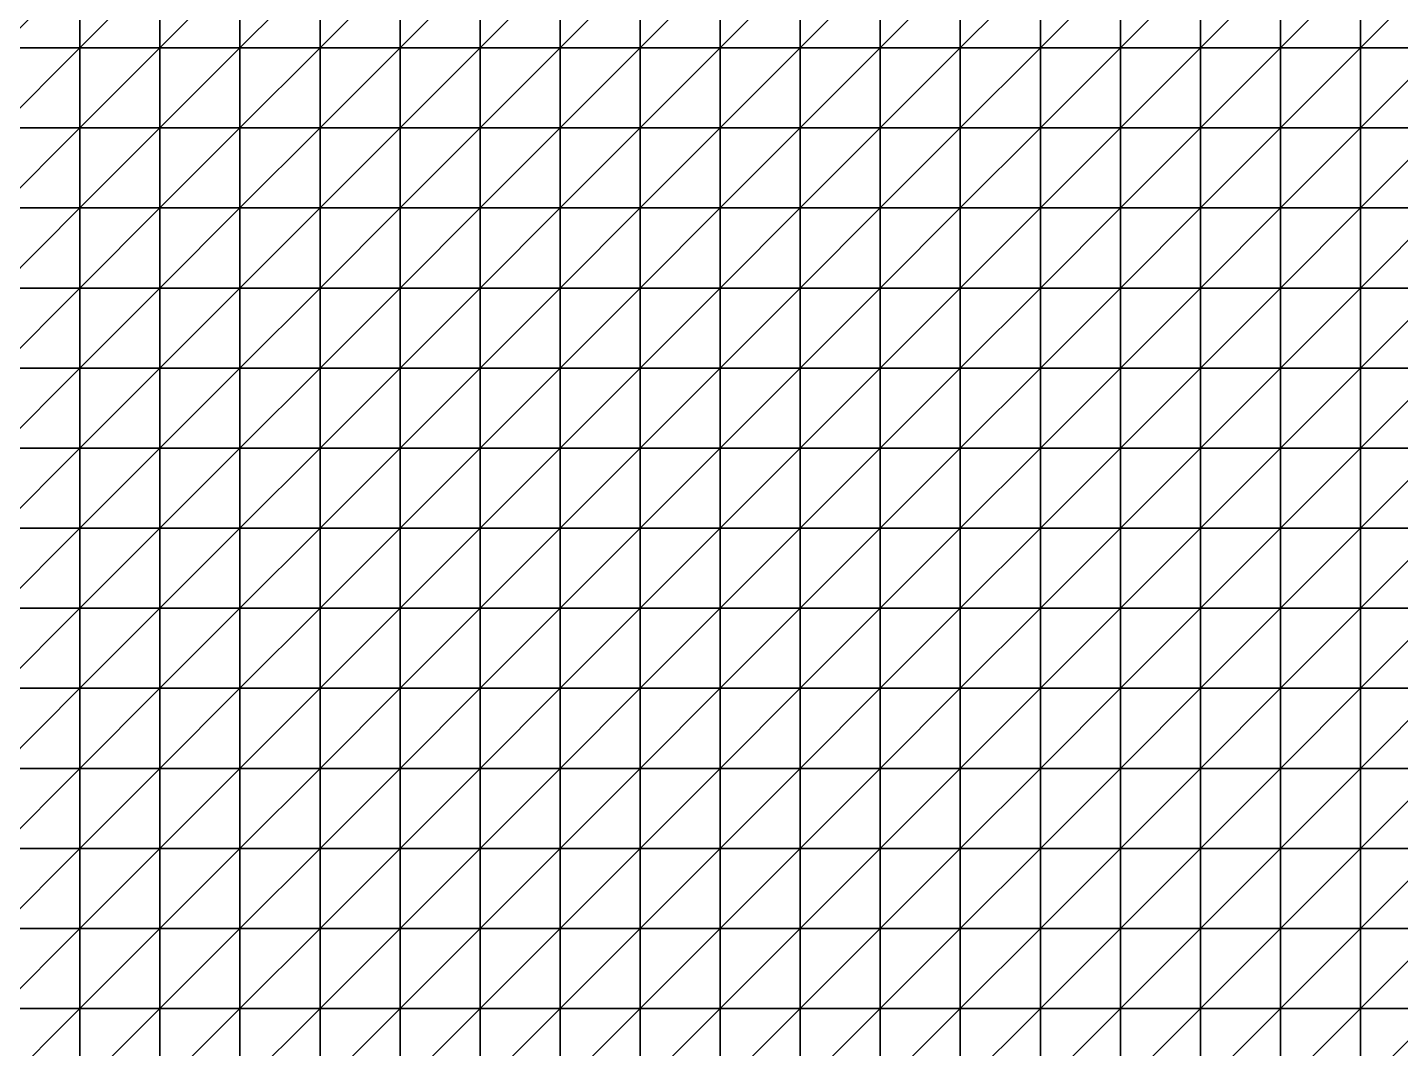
# Model space of a CAD drawing. Extents: x 504700 to 505400, y 9011750 to 9012250.
# Drawn here: x 504873.5 to 505045, y 9011995 to 9012122.6 of the extents above; entities that cross this region are included whole.
import ezdxf

# ---------------------------------------------------------------- set-up
doc = ezdxf.new("R2010")
doc.units = 0

msp = doc.modelspace()

# ---------------------------------------------------------------- linework, layer by layer
at = {"layer": 'PIT_FASE2'}
for points in [[(504870, 9012120, 306.33), (504880, 9012120, 298.09), (504880, 9012130, 304.01)], [(504870, 9012120, 306.33), (504880, 9012130, 304.01), (504870, 9012130, 312.04)], [(504880, 9012120, 298.09), (504890, 9012120, 290), (504890, 9012130, 296.15)], [(504880, 9012120, 298.09), (504890, 9012130, 296.15), (504880, 9012130, 304.01)], [(504890, 9012120, 290), (504900, 9012120, 282.09), (504900, 9012130, 288.49)], [(504890, 9012120, 290), (504900, 9012130, 288.49), (504890, 9012130, 296.15)], [(504900, 9012120, 282.09), (504910, 9012120, 274.39), (504910, 9012130, 281.05)], [(504900, 9012120, 282.09), (504910, 9012130, 281.05), (504900, 9012130, 288.49)], [(504910, 9012120, 274.39), (504920, 9012120, 266.92), (504920, 9012130, 273.85)], [(504910, 9012120, 274.39), (504920, 9012130, 273.85), (504910, 9012130, 281.05)], [(504920, 9012120, 266.92), (504930, 9012120, 259.71), (504930, 9012130, 266.92)], [(504920, 9012120, 266.92), (504930, 9012130, 266.92), (504920, 9012130, 273.85)], [(504930, 9012120, 259.71), (504940, 9012120, 252.79), (504940, 9012130, 260.29)], [(504930, 9012120, 259.71), (504940, 9012130, 260.29), (504930, 9012130, 266.92)], [(504940, 9012120, 252.79), (504950, 9012120, 246.21), (504950, 9012130, 254.01)], [(504940, 9012120, 252.79), (504950, 9012130, 254.01), (504940, 9012130, 260.29)], [(504950, 9012120, 246.21), (504960, 9012120, 240), (504960, 9012130, 248.11)], [(504950, 9012120, 246.21), (504960, 9012130, 248.11), (504950, 9012130, 254.01)], [(504960, 9012120, 240), (504970, 9012120, 234.22), (504970, 9012130, 242.64)], [(504960, 9012120, 240), (504970, 9012130, 242.64), (504960, 9012130, 248.11)], [(504970, 9012120, 234.22), (504980, 9012120, 228.92), (504980, 9012130, 237.65)], [(504970, 9012120, 234.22), (504980, 9012130, 237.65), (504970, 9012130, 242.64)], [(504980, 9012120, 228.92), (504990, 9012120, 224.16), (504990, 9012130, 233.18)], [(504980, 9012120, 228.92), (504990, 9012130, 233.18), (504980, 9012130, 237.65)], [(504990, 9012120, 224.16), (505000, 9012120, 220), (505000, 9012130, 229.28)], [(504990, 9012120, 224.16), (505000, 9012130, 229.28), (504990, 9012130, 233.18)], [(505000, 9012120, 220), (505010, 9012120, 216.49), (505010, 9012130, 226.01)], [(505000, 9012120, 220), (505010, 9012130, 226.01), (505000, 9012130, 229.28)], [(505010, 9012120, 216.49), (505020, 9012120, 213.69), (505020, 9012130, 223.42)], [(505010, 9012120, 216.49), (505020, 9012130, 223.42), (505010, 9012130, 226.01)], [(505020, 9012120, 213.69), (505030, 9012120, 211.66), (505030, 9012130, 221.53)], [(505020, 9012120, 213.69), (505030, 9012130, 221.53), (505020, 9012130, 223.42)], [(505030, 9012120, 211.66), (505040, 9012120, 210.42), (505040, 9012130, 220.38)], [(505030, 9012120, 211.66), (505040, 9012130, 220.38), (505030, 9012130, 221.53)], [(505040, 9012120, 210.42), (505050, 9012120, 210), (505050, 9012130, 220)], [(505040, 9012120, 210.42), (505050, 9012130, 220), (505040, 9012130, 220.38)], [(504870, 9012110, 300.95), (504880, 9012110, 292.49), (504880, 9012120, 298.09)], [(504870, 9012110, 300.95), (504880, 9012120, 298.09), (504870, 9012120, 306.33)], [(504880, 9012110, 292.49), (504890, 9012110, 284.17), (504890, 9012120, 290)], [(504880, 9012110, 292.49), (504890, 9012120, 290), (504880, 9012120, 298.09)], [(504890, 9012110, 284.17), (504900, 9012110, 276.01), (504900, 9012120, 282.09)], [(504890, 9012110, 284.17), (504900, 9012120, 282.09), (504890, 9012120, 290)], [(504900, 9012110, 276.01), (504910, 9012110, 268.05), (504910, 9012120, 274.39)], [(504900, 9012110, 276.01), (504910, 9012120, 274.39), (504900, 9012120, 282.09)], [(504910, 9012110, 268.05), (504920, 9012110, 260.29), (504920, 9012120, 266.92)], [(504910, 9012110, 268.05), (504920, 9012120, 266.92), (504910, 9012120, 274.39)], [(504920, 9012110, 260.29), (504930, 9012110, 252.79), (504930, 9012120, 259.71)], [(504920, 9012110, 260.29), (504930, 9012120, 259.71), (504920, 9012120, 266.92)], [(504930, 9012110, 252.79), (504940, 9012110, 245.56), (504940, 9012120, 252.79)], [(504930, 9012110, 252.79), (504940, 9012120, 252.79), (504930, 9012120, 259.71)], [(504940, 9012110, 245.56), (504950, 9012110, 238.66), (504950, 9012120, 246.21)], [(504940, 9012110, 245.56), (504950, 9012120, 246.21), (504940, 9012120, 252.79)], [(504950, 9012110, 238.66), (504960, 9012110, 232.13), (504960, 9012120, 240)], [(504950, 9012110, 238.66), (504960, 9012120, 240), (504950, 9012120, 246.21)], [(504960, 9012110, 232.13), (504970, 9012110, 226.01), (504970, 9012120, 234.22)], [(504960, 9012110, 232.13), (504970, 9012120, 234.22), (504960, 9012120, 240)], [(504970, 9012110, 226.01), (504980, 9012110, 220.38), (504980, 9012120, 228.92)], [(504970, 9012110, 226.01), (504980, 9012120, 228.92), (504970, 9012120, 234.22)], [(504980, 9012110, 220.38), (504990, 9012110, 215.3), (504990, 9012120, 224.16)], [(504980, 9012110, 220.38), (504990, 9012120, 224.16), (504980, 9012120, 228.92)], [(504990, 9012110, 215.3), (505000, 9012110, 210.83), (505000, 9012120, 220)], [(504990, 9012110, 215.3), (505000, 9012120, 220), (504990, 9012120, 224.16)], [(505000, 9012110, 210.83), (505010, 9012110, 207.05), (505010, 9012120, 216.49)], [(505000, 9012110, 210.83), (505010, 9012120, 216.49), (505000, 9012120, 220)], [(505010, 9012110, 207.05), (505020, 9012110, 204.02), (505020, 9012120, 213.69)], [(505010, 9012110, 207.05), (505020, 9012120, 213.69), (505010, 9012120, 216.49)], [(505020, 9012110, 204.02), (505030, 9012110, 201.8), (505030, 9012120, 211.66)], [(505020, 9012110, 204.02), (505030, 9012120, 211.66), (505020, 9012120, 213.69)], [(505030, 9012110, 201.8), (505040, 9012110, 200.45), (505040, 9012120, 210.42)], [(505030, 9012110, 201.8), (505040, 9012120, 210.42), (505030, 9012120, 211.66)], [(505040, 9012110, 200.45), (505050, 9012110, 200), (505050, 9012120, 210)], [(505040, 9012110, 200.45), (505050, 9012120, 210), (505040, 9012120, 210.42)], [(504870, 9012100, 295.91), (504880, 9012100, 287.23), (504880, 9012110, 292.49)], [(504870, 9012100, 295.91), (504880, 9012110, 292.49), (504870, 9012110, 300.95)], [(504880, 9012100, 287.23), (504890, 9012100, 278.68), (504890, 9012110, 284.17)], [(504880, 9012100, 287.23), (504890, 9012110, 284.17), (504880, 9012110, 292.49)], [(504890, 9012100, 278.68), (504900, 9012100, 270.28), (504900, 9012110, 276.01)], [(504890, 9012100, 278.68), (504900, 9012110, 276.01), (504890, 9012110, 284.17)], [(504900, 9012100, 270.28), (504910, 9012100, 262.05), (504910, 9012110, 268.05)], [(504900, 9012100, 270.28), (504910, 9012110, 268.05), (504900, 9012110, 276.01)], [(504910, 9012100, 262.05), (504920, 9012100, 254.01), (504920, 9012110, 260.29)], [(504910, 9012100, 262.05), (504920, 9012110, 260.29), (504910, 9012110, 268.05)], [(504920, 9012100, 254.01), (504930, 9012100, 246.21), (504930, 9012110, 252.79)], [(504920, 9012100, 254.01), (504930, 9012110, 252.79), (504920, 9012110, 260.29)], [(504930, 9012100, 246.21), (504940, 9012100, 238.66), (504940, 9012110, 245.56)], [(504930, 9012100, 246.21), (504940, 9012110, 245.56), (504930, 9012110, 252.79)], [(504940, 9012100, 238.66), (504950, 9012100, 231.42), (504950, 9012110, 238.66)], [(504940, 9012100, 238.66), (504950, 9012110, 238.66), (504940, 9012110, 245.56)], [(504950, 9012100, 231.42), (504960, 9012100, 224.54), (504960, 9012110, 232.13)], [(504950, 9012100, 231.42), (504960, 9012110, 232.13), (504950, 9012110, 238.66)], [(504960, 9012100, 224.54), (504970, 9012100, 218.06), (504970, 9012110, 226.01)], [(504960, 9012100, 224.54), (504970, 9012110, 226.01), (504960, 9012110, 232.13)], [(504970, 9012100, 218.06), (504980, 9012100, 212.07), (504980, 9012110, 220.38)], [(504970, 9012100, 218.06), (504980, 9012110, 220.38), (504970, 9012110, 226.01)], [(504980, 9012100, 212.07), (504990, 9012100, 206.62), (504990, 9012110, 215.3)], [(504980, 9012100, 212.07), (504990, 9012110, 215.3), (504980, 9012110, 220.38)], [(504990, 9012100, 206.62), (505000, 9012100, 201.8), (505000, 9012110, 210.83)], [(504990, 9012100, 206.62), (505000, 9012110, 210.83), (504990, 9012110, 215.3)], [(505000, 9012100, 201.8), (505010, 9012100, 197.7), (505010, 9012110, 207.05)], [(505000, 9012100, 201.8), (505010, 9012110, 207.05), (505000, 9012110, 210.83)], [(505010, 9012100, 197.7), (505020, 9012100, 194.4), (505020, 9012110, 204.02)], [(505010, 9012100, 197.7), (505020, 9012110, 204.02), (505010, 9012110, 207.05)], [(505020, 9012100, 194.4), (505030, 9012100, 191.98), (505030, 9012110, 201.8)], [(505020, 9012100, 194.4), (505030, 9012110, 201.8), (505020, 9012110, 204.02)], [(505030, 9012100, 191.98), (505040, 9012100, 190.5), (505040, 9012110, 200.45)], [(505030, 9012100, 191.98), (505040, 9012110, 200.45), (505030, 9012110, 201.8)], [(505040, 9012100, 190.5), (505050, 9012100, 190), (505050, 9012110, 200)], [(505040, 9012100, 190.5), (505050, 9012110, 200), (505040, 9012110, 200.45)], [(504870, 9012090, 291.25), (504880, 9012090, 282.35), (504880, 9012100, 287.23)], [(504870, 9012090, 291.25), (504880, 9012100, 287.23), (504870, 9012100, 295.91)], [(504880, 9012090, 282.35), (504890, 9012090, 273.58), (504890, 9012100, 278.68)], [(504880, 9012090, 282.35), (504890, 9012100, 278.68), (504880, 9012100, 287.23)], [(504890, 9012090, 273.58), (504900, 9012090, 264.93), (504900, 9012100, 270.28)], [(504890, 9012090, 273.58), (504900, 9012100, 270.28), (504890, 9012100, 278.68)], [(504900, 9012090, 264.93), (504910, 9012090, 256.43), (504910, 9012100, 262.05)], [(504900, 9012090, 264.93), (504910, 9012100, 262.05), (504900, 9012100, 270.28)], [(504910, 9012090, 256.43), (504920, 9012090, 248.11), (504920, 9012100, 254.01)], [(504910, 9012090, 256.43), (504920, 9012100, 254.01), (504910, 9012100, 262.05)], [(504920, 9012090, 248.11), (504930, 9012090, 240), (504930, 9012100, 246.21)], [(504920, 9012090, 248.11), (504930, 9012100, 246.21), (504920, 9012100, 254.01)], [(504930, 9012090, 240), (504940, 9012090, 232.13), (504940, 9012100, 238.66)], [(504930, 9012090, 240), (504940, 9012100, 238.66), (504930, 9012100, 246.21)], [(504940, 9012090, 232.13), (504950, 9012090, 224.54), (504950, 9012100, 231.42)], [(504940, 9012090, 232.13), (504950, 9012100, 231.42), (504940, 9012100, 238.66)], [(504950, 9012090, 224.54), (504960, 9012090, 217.28), (504960, 9012100, 224.54)], [(504950, 9012090, 224.54), (504960, 9012100, 224.54), (504950, 9012100, 231.42)], [(504960, 9012090, 217.28), (504970, 9012090, 210.42), (504970, 9012100, 218.06)], [(504960, 9012090, 217.28), (504970, 9012100, 218.06), (504960, 9012100, 224.54)], [(504970, 9012090, 210.42), (504980, 9012090, 204.02), (504980, 9012100, 212.07)], [(504970, 9012090, 210.42), (504980, 9012100, 212.07), (504970, 9012100, 218.06)], [(504980, 9012090, 204.02), (504990, 9012090, 198.17), (504990, 9012100, 206.62)], [(504980, 9012090, 204.02), (504990, 9012100, 206.62), (504980, 9012100, 212.07)], [(504990, 9012090, 198.17), (505000, 9012090, 192.96), (505000, 9012100, 201.8)], [(504990, 9012090, 198.17), (505000, 9012100, 201.8), (504990, 9012100, 206.62)], [(505000, 9012090, 192.96), (505010, 9012090, 188.49), (505010, 9012100, 197.7)], [(505000, 9012090, 192.96), (505010, 9012100, 197.7), (505000, 9012100, 201.8)], [(505010, 9012090, 188.49), (505020, 9012090, 184.87), (505020, 9012100, 194.4)], [(505010, 9012090, 188.49), (505020, 9012100, 194.4), (505010, 9012100, 197.7)], [(505020, 9012090, 184.87), (505030, 9012090, 182.19), (505030, 9012100, 191.98)], [(505020, 9012090, 184.87), (505030, 9012100, 191.98), (505020, 9012100, 194.4)], [(505030, 9012090, 182.19), (505040, 9012090, 180.55), (505040, 9012100, 190.5)], [(505030, 9012090, 182.19), (505040, 9012100, 190.5), (505030, 9012100, 191.98)], [(505040, 9012090, 180.55), (505050, 9012090, 180), (505050, 9012100, 190)], [(505040, 9012090, 180.55), (505050, 9012100, 190), (505040, 9012100, 190.5)], [(504870, 9012080, 286.98), (504880, 9012080, 277.88), (504880, 9012090, 282.35)], [(504870, 9012080, 286.98), (504880, 9012090, 282.35), (504870, 9012090, 291.25)], [(504880, 9012080, 277.88), (504890, 9012080, 268.88), (504890, 9012090, 273.58)], [(504880, 9012080, 277.88), (504890, 9012090, 273.58), (504880, 9012090, 282.35)], [(504890, 9012080, 268.88), (504900, 9012080, 260), (504900, 9012090, 264.93)], [(504890, 9012080, 268.88), (504900, 9012090, 264.93), (504890, 9012090, 273.58)], [(504900, 9012080, 260), (504910, 9012080, 251.25), (504910, 9012090, 256.43)], [(504900, 9012080, 260), (504910, 9012090, 256.43), (504900, 9012090, 264.93)], [(504910, 9012080, 251.25), (504920, 9012080, 242.64), (504920, 9012090, 248.11)], [(504910, 9012080, 251.25), (504920, 9012090, 248.11), (504910, 9012090, 256.43)], [(504920, 9012080, 242.64), (504930, 9012080, 234.22), (504930, 9012090, 240)], [(504920, 9012080, 242.64), (504930, 9012090, 240), (504920, 9012090, 248.11)], [(504930, 9012080, 234.22), (504940, 9012080, 226.01), (504940, 9012090, 232.13)], [(504930, 9012080, 234.22), (504940, 9012090, 232.13), (504930, 9012090, 240)], [(504940, 9012080, 226.01), (504950, 9012080, 218.06), (504950, 9012090, 224.54)], [(504940, 9012080, 226.01), (504950, 9012090, 224.54), (504940, 9012090, 232.13)], [(504950, 9012080, 218.06), (504960, 9012080, 210.42), (504960, 9012090, 217.28)], [(504950, 9012080, 218.06), (504960, 9012090, 217.28), (504950, 9012090, 224.54)], [(504960, 9012080, 210.42), (504970, 9012080, 203.14), (504970, 9012090, 210.42)], [(504960, 9012080, 210.42), (504970, 9012090, 210.42), (504960, 9012090, 217.28)], [(504970, 9012080, 203.14), (504980, 9012080, 196.3), (504980, 9012090, 204.02)], [(504970, 9012080, 203.14), (504980, 9012090, 204.02), (504970, 9012090, 210.42)], [(504980, 9012080, 196.3), (504990, 9012080, 190), (504990, 9012090, 198.17)], [(504980, 9012080, 196.3), (504990, 9012090, 198.17), (504980, 9012090, 204.02)], [(504990, 9012080, 190), (505000, 9012080, 184.34), (505000, 9012090, 192.96)], [(504990, 9012080, 190), (505000, 9012090, 192.96), (504990, 9012090, 198.17)], [(505000, 9012080, 184.34), (505010, 9012080, 180), (505010, 9012090, 188.49)], [(505000, 9012080, 184.34), (505010, 9012090, 188.49), (505000, 9012090, 192.96)], [(505010, 9012080, 180), (505020, 9012080, 180), (505020, 9012090, 184.87)], [(505010, 9012080, 180), (505020, 9012090, 184.87), (505010, 9012090, 188.49)], [(505020, 9012080, 180), (505030, 9012080, 180), (505030, 9012090, 182.19)], [(505020, 9012080, 180), (505030, 9012090, 182.19), (505020, 9012090, 184.87)], [(505030, 9012080, 180), (505040, 9012080, 180), (505040, 9012090, 180.55)], [(505030, 9012080, 180), (505040, 9012090, 180.55), (505030, 9012090, 182.19)], [(505040, 9012080, 180), (505050, 9012080, 180), (505050, 9012090, 180)], [(505040, 9012080, 180), (505050, 9012090, 180), (505040, 9012090, 180.55)], [(504870, 9012070, 283.13), (504880, 9012070, 273.85), (504880, 9012080, 277.88)], [(504870, 9012070, 283.13), (504880, 9012080, 277.88), (504870, 9012080, 286.98)], [(504880, 9012070, 273.85), (504890, 9012070, 264.64), (504890, 9012080, 268.88)], [(504880, 9012070, 273.85), (504890, 9012080, 268.88), (504880, 9012080, 277.88)], [(504890, 9012070, 264.64), (504900, 9012070, 255.53), (504900, 9012080, 260)], [(504890, 9012070, 264.64), (504900, 9012080, 260), (504890, 9012080, 268.88)], [(504900, 9012070, 255.53), (504910, 9012070, 246.53), (504910, 9012080, 251.25)], [(504900, 9012070, 255.53), (504910, 9012080, 251.25), (504900, 9012080, 260)], [(504910, 9012070, 246.53), (504920, 9012070, 237.65), (504920, 9012080, 242.64)], [(504910, 9012070, 246.53), (504920, 9012080, 242.64), (504910, 9012080, 251.25)], [(504920, 9012070, 237.65), (504930, 9012070, 228.92), (504930, 9012080, 234.22)], [(504920, 9012070, 237.65), (504930, 9012080, 234.22), (504920, 9012080, 242.64)], [(504930, 9012070, 228.92), (504940, 9012070, 220.38), (504940, 9012080, 226.01)], [(504930, 9012070, 228.92), (504940, 9012080, 226.01), (504930, 9012080, 234.22)], [(504940, 9012070, 220.38), (504950, 9012070, 212.07), (504950, 9012080, 218.06)], [(504940, 9012070, 220.38), (504950, 9012080, 218.06), (504940, 9012080, 226.01)], [(504950, 9012070, 212.07), (504960, 9012070, 204.02), (504960, 9012080, 210.42)], [(504950, 9012070, 212.07), (504960, 9012080, 210.42), (504950, 9012080, 218.06)], [(504960, 9012070, 204.02), (504970, 9012070, 196.3), (504970, 9012080, 203.14)], [(504960, 9012070, 204.02), (504970, 9012080, 203.14), (504960, 9012080, 210.42)], [(504970, 9012070, 196.3), (504980, 9012070, 189), (504980, 9012080, 196.3)], [(504970, 9012070, 196.3), (504980, 9012080, 196.3), (504970, 9012080, 203.14)], [(504980, 9012070, 189), (504990, 9012070, 182.19), (504990, 9012080, 190)], [(504980, 9012070, 189), (504990, 9012080, 190), (504980, 9012080, 196.3)], [(504990, 9012070, 182.19), (505000, 9012070, 180), (505000, 9012080, 184.34)], [(504990, 9012070, 182.19), (505000, 9012080, 184.34), (504990, 9012080, 190)], [(505000, 9012070, 180), (505010, 9012070, 180), (505010, 9012080, 180)], [(505000, 9012070, 180), (505010, 9012080, 180), (505000, 9012080, 184.34)], [(505010, 9012070, 180), (505020, 9012070, 180), (505020, 9012080, 180)], [(505010, 9012070, 180), (505020, 9012080, 180), (505010, 9012080, 180)], [(505020, 9012070, 180), (505030, 9012070, 180), (505030, 9012080, 180)], [(505020, 9012070, 180), (505030, 9012080, 180), (505020, 9012080, 180)], [(505030, 9012070, 180), (505040, 9012070, 180), (505040, 9012080, 180)], [(505030, 9012070, 180), (505040, 9012080, 180), (505030, 9012080, 180)], [(505040, 9012070, 180), (505050, 9012070, 180), (505050, 9012080, 180)], [(505040, 9012070, 180), (505050, 9012080, 180), (505040, 9012080, 180)], [(504870, 9012060, 279.74), (504880, 9012060, 270.28), (504880, 9012070, 273.85)], [(504870, 9012060, 279.74), (504880, 9012070, 273.85), (504870, 9012070, 283.13)], [(504880, 9012060, 270.28), (504890, 9012060, 260.88), (504890, 9012070, 264.64)], [(504880, 9012060, 270.28), (504890, 9012070, 264.64), (504880, 9012070, 273.85)], [(504890, 9012060, 260.88), (504900, 9012060, 251.56), (504900, 9012070, 255.53)], [(504890, 9012060, 260.88), (504900, 9012070, 255.53), (504890, 9012070, 264.64)], [(504900, 9012060, 251.56), (504910, 9012060, 242.31), (504910, 9012070, 246.53)], [(504900, 9012060, 251.56), (504910, 9012070, 246.53), (504900, 9012070, 255.53)], [(504910, 9012060, 242.31), (504920, 9012060, 233.18), (504920, 9012070, 237.65)], [(504910, 9012060, 242.31), (504920, 9012070, 237.65), (504910, 9012070, 246.53)], [(504920, 9012060, 233.18), (504930, 9012060, 224.16), (504930, 9012070, 228.92)], [(504920, 9012060, 233.18), (504930, 9012070, 228.92), (504920, 9012070, 237.65)], [(504930, 9012060, 224.16), (504940, 9012060, 215.3), (504940, 9012070, 220.38)], [(504930, 9012060, 224.16), (504940, 9012070, 220.38), (504930, 9012070, 228.92)], [(504940, 9012060, 215.3), (504950, 9012060, 206.62), (504950, 9012070, 212.07)], [(504940, 9012060, 215.3), (504950, 9012070, 212.07), (504940, 9012070, 220.38)], [(504950, 9012060, 206.62), (504960, 9012060, 198.17), (504960, 9012070, 204.02)], [(504950, 9012060, 206.62), (504960, 9012070, 204.02), (504950, 9012070, 212.07)], [(504960, 9012060, 198.17), (504970, 9012060, 190), (504970, 9012070, 196.3)], [(504960, 9012060, 198.17), (504970, 9012070, 196.3), (504960, 9012070, 204.02)], [(504970, 9012060, 190), (504980, 9012060, 182.19), (504980, 9012070, 189)], [(504970, 9012060, 190), (504980, 9012070, 189), (504970, 9012070, 196.3)], [(504980, 9012060, 182.19), (504990, 9012060, 180), (504990, 9012070, 182.19)], [(504980, 9012060, 182.19), (504990, 9012070, 182.19), (504980, 9012070, 189)], [(504990, 9012060, 180), (505000, 9012060, 180), (505000, 9012070, 180)], [(504990, 9012060, 180), (505000, 9012070, 180), (504990, 9012070, 182.19)], [(505000, 9012060, 180), (505010, 9012060, 180), (505010, 9012070, 180)], [(505000, 9012060, 180), (505010, 9012070, 180), (505000, 9012070, 180)], [(505010, 9012060, 180), (505020, 9012060, 180), (505020, 9012070, 180)], [(505010, 9012060, 180), (505020, 9012070, 180), (505010, 9012070, 180)], [(505020, 9012060, 180), (505030, 9012060, 180), (505030, 9012070, 180)], [(505020, 9012060, 180), (505030, 9012070, 180), (505020, 9012070, 180)], [(505030, 9012060, 180), (505040, 9012060, 180), (505040, 9012070, 180)], [(505030, 9012060, 180), (505040, 9012070, 180), (505030, 9012070, 180)], [(505040, 9012060, 180), (505050, 9012060, 180), (505050, 9012070, 180)], [(505040, 9012060, 180), (505050, 9012070, 180), (505040, 9012070, 180)], [(504870, 9012050, 276.81), (504880, 9012050, 267.2), (504880, 9012060, 270.28)], [(504870, 9012050, 276.81), (504880, 9012060, 270.28), (504870, 9012060, 279.74)], [(504880, 9012050, 267.2), (504890, 9012050, 257.63), (504890, 9012060, 260.88)], [(504880, 9012050, 267.2), (504890, 9012060, 260.88), (504880, 9012060, 270.28)], [(504890, 9012050, 257.63), (504900, 9012050, 248.11), (504900, 9012060, 251.56)], [(504890, 9012050, 257.63), (504900, 9012060, 251.56), (504890, 9012060, 260.88)], [(504900, 9012050, 248.11), (504910, 9012050, 238.66), (504910, 9012060, 242.31)], [(504900, 9012050, 248.11), (504910, 9012060, 242.31), (504900, 9012060, 251.56)], [(504910, 9012050, 238.66), (504920, 9012050, 229.28), (504920, 9012060, 233.18)], [(504910, 9012050, 238.66), (504920, 9012060, 233.18), (504910, 9012060, 242.31)], [(504920, 9012050, 229.28), (504930, 9012050, 220), (504930, 9012060, 224.16)], [(504920, 9012050, 229.28), (504930, 9012060, 224.16), (504920, 9012060, 233.18)], [(504930, 9012050, 220), (504940, 9012050, 210.83), (504940, 9012060, 215.3)], [(504930, 9012050, 220), (504940, 9012060, 215.3), (504930, 9012060, 224.16)], [(504940, 9012050, 210.83), (504950, 9012050, 201.8), (504950, 9012060, 206.62)], [(504940, 9012050, 210.83), (504950, 9012060, 206.62), (504940, 9012060, 215.3)], [(504950, 9012050, 201.8), (504960, 9012050, 192.96), (504960, 9012060, 198.17)], [(504950, 9012050, 201.8), (504960, 9012060, 198.17), (504950, 9012060, 206.62)], [(504960, 9012050, 192.96), (504970, 9012050, 184.34), (504970, 9012060, 190)], [(504960, 9012050, 192.96), (504970, 9012060, 190), (504960, 9012060, 198.17)], [(504970, 9012050, 184.34), (504980, 9012050, 180), (504980, 9012060, 182.19)], [(504970, 9012050, 184.34), (504980, 9012060, 182.19), (504970, 9012060, 190)], [(504980, 9012050, 180), (504990, 9012050, 180), (504990, 9012060, 180)], [(504980, 9012050, 180), (504990, 9012060, 180), (504980, 9012060, 182.19)], [(504990, 9012050, 180), (505000, 9012050, 180), (505000, 9012060, 180)], [(504990, 9012050, 180), (505000, 9012060, 180), (504990, 9012060, 180)], [(505000, 9012050, 180), (505010, 9012050, 180), (505010, 9012060, 180)], [(505000, 9012050, 180), (505010, 9012060, 180), (505000, 9012060, 180)], [(505010, 9012050, 180), (505020, 9012050, 180), (505020, 9012060, 180)], [(505010, 9012050, 180), (505020, 9012060, 180), (505010, 9012060, 180)], [(505020, 9012050, 180), (505030, 9012050, 180), (505030, 9012060, 180)], [(505020, 9012050, 180), (505030, 9012060, 180), (505020, 9012060, 180)], [(505030, 9012050, 180), (505040, 9012050, 180), (505040, 9012060, 180)], [(505030, 9012050, 180), (505040, 9012060, 180), (505030, 9012060, 180)], [(505040, 9012050, 180), (505050, 9012050, 180), (505050, 9012060, 180)], [(505040, 9012050, 180), (505050, 9012060, 180), (505040, 9012060, 180)], [(504870, 9012040, 274.39), (504880, 9012040, 264.64), (504880, 9012050, 267.2)], [(504870, 9012040, 274.39), (504880, 9012050, 267.2), (504870, 9012050, 276.81)], [(504880, 9012040, 264.64), (504890, 9012040, 254.92), (504890, 9012050, 257.63)], [(504880, 9012040, 264.64), (504890, 9012050, 257.63), (504880, 9012050, 267.2)], [(504890, 9012040, 254.92), (504900, 9012040, 245.24), (504900, 9012050, 248.11)], [(504890, 9012040, 254.92), (504900, 9012050, 248.11), (504890, 9012050, 257.63)], [(504900, 9012040, 245.24), (504910, 9012040, 235.6), (504910, 9012050, 238.66)], [(504900, 9012040, 245.24), (504910, 9012050, 238.66), (504900, 9012050, 248.11)], [(504910, 9012040, 235.6), (504920, 9012040, 226.01), (504920, 9012050, 229.28)], [(504910, 9012040, 235.6), (504920, 9012050, 229.28), (504910, 9012050, 238.66)], [(504920, 9012040, 226.01), (504930, 9012040, 216.49), (504930, 9012050, 220)], [(504920, 9012040, 226.01), (504930, 9012050, 220), (504920, 9012050, 229.28)], [(504930, 9012040, 216.49), (504940, 9012040, 207.05), (504940, 9012050, 210.83)], [(504930, 9012040, 216.49), (504940, 9012050, 210.83), (504930, 9012050, 220)], [(504940, 9012040, 207.05), (504950, 9012040, 197.7), (504950, 9012050, 201.8)], [(504940, 9012040, 207.05), (504950, 9012050, 201.8), (504940, 9012050, 210.83)], [(504950, 9012040, 197.7), (504960, 9012040, 188.49), (504960, 9012050, 192.96)], [(504950, 9012040, 197.7), (504960, 9012050, 192.96), (504950, 9012050, 201.8)], [(504960, 9012040, 188.49), (504970, 9012040, 180), (504970, 9012050, 184.34)], [(504960, 9012040, 188.49), (504970, 9012050, 184.34), (504960, 9012050, 192.96)], [(504970, 9012040, 180), (504980, 9012040, 180), (504980, 9012050, 180)], [(504970, 9012040, 180), (504980, 9012050, 180), (504970, 9012050, 184.34)], [(504980, 9012040, 180), (504990, 9012040, 180), (504990, 9012050, 180)], [(504980, 9012040, 180), (504990, 9012050, 180), (504980, 9012050, 180)], [(504990, 9012040, 180), (505000, 9012040, 180), (505000, 9012050, 180)], [(504990, 9012040, 180), (505000, 9012050, 180), (504990, 9012050, 180)], [(505000, 9012040, 180), (505010, 9012040, 180), (505010, 9012050, 180)], [(505000, 9012040, 180), (505010, 9012050, 180), (505000, 9012050, 180)], [(505010, 9012040, 180), (505020, 9012040, 180), (505020, 9012050, 180)], [(505010, 9012040, 180), (505020, 9012050, 180), (505010, 9012050, 180)], [(505020, 9012040, 180), (505030, 9012040, 180), (505030, 9012050, 180)], [(505020, 9012040, 180), (505030, 9012050, 180), (505020, 9012050, 180)], [(505030, 9012040, 180), (505040, 9012040, 180), (505040, 9012050, 180)], [(505030, 9012040, 180), (505040, 9012050, 180), (505030, 9012050, 180)], [(505040, 9012040, 180), (505050, 9012040, 180), (505050, 9012050, 180)], [(505040, 9012040, 180), (505050, 9012050, 180), (505040, 9012050, 180)], [(504870, 9012030, 272.48), (504880, 9012030, 262.63), (504880, 9012040, 264.64)], [(504870, 9012030, 272.48), (504880, 9012040, 264.64), (504870, 9012040, 274.39)], [(504880, 9012030, 262.63), (504890, 9012030, 252.79), (504890, 9012040, 254.92)], [(504880, 9012030, 262.63), (504890, 9012040, 254.92), (504880, 9012040, 264.64)], [(504890, 9012030, 252.79), (504900, 9012030, 242.97), (504900, 9012040, 245.24)], [(504890, 9012030, 252.79), (504900, 9012040, 245.24), (504890, 9012040, 254.92)], [(504900, 9012030, 242.97), (504910, 9012030, 233.18), (504910, 9012040, 235.6)], [(504900, 9012030, 242.97), (504910, 9012040, 235.6), (504900, 9012040, 245.24)], [(504910, 9012030, 233.18), (504920, 9012030, 223.42), (504920, 9012040, 226.01)], [(504910, 9012030, 233.18), (504920, 9012040, 226.01), (504910, 9012040, 235.6)], [(504920, 9012030, 223.42), (504930, 9012030, 213.69), (504930, 9012040, 216.49)], [(504920, 9012030, 223.42), (504930, 9012040, 216.49), (504920, 9012040, 226.01)], [(504930, 9012030, 213.69), (504940, 9012030, 204.02), (504940, 9012040, 207.05)], [(504930, 9012030, 213.69), (504940, 9012040, 207.05), (504930, 9012040, 216.49)], [(504940, 9012030, 204.02), (504950, 9012030, 194.4), (504950, 9012040, 197.7)], [(504940, 9012030, 204.02), (504950, 9012040, 197.7), (504940, 9012040, 207.05)], [(504950, 9012030, 194.4), (504960, 9012030, 184.87), (504960, 9012040, 188.49)], [(504950, 9012030, 194.4), (504960, 9012040, 188.49), (504950, 9012040, 197.7)], [(504960, 9012030, 184.87), (504970, 9012030, 180), (504970, 9012040, 180)], [(504960, 9012030, 184.87), (504970, 9012040, 180), (504960, 9012040, 188.49)], [(504970, 9012030, 180), (504980, 9012030, 180), (504980, 9012040, 180)], [(504970, 9012030, 180), (504980, 9012040, 180), (504970, 9012040, 180)], [(504980, 9012030, 180), (504990, 9012030, 180), (504990, 9012040, 180)], [(504980, 9012030, 180), (504990, 9012040, 180), (504980, 9012040, 180)], [(504990, 9012030, 180), (505000, 9012030, 180), (505000, 9012040, 180)], [(504990, 9012030, 180), (505000, 9012040, 180), (504990, 9012040, 180)], [(505000, 9012030, 180), (505010, 9012030, 180), (505010, 9012040, 180)], [(505000, 9012030, 180), (505010, 9012040, 180), (505000, 9012040, 180)], [(505010, 9012030, 180), (505020, 9012030, 180), (505020, 9012040, 180)], [(505010, 9012030, 180), (505020, 9012040, 180), (505010, 9012040, 180)], [(505020, 9012030, 180), (505030, 9012030, 180), (505030, 9012040, 180)], [(505020, 9012030, 180), (505030, 9012040, 180), (505020, 9012040, 180)], [(505030, 9012030, 180), (505040, 9012030, 180), (505040, 9012040, 180)], [(505030, 9012030, 180), (505040, 9012040, 180), (505030, 9012040, 180)], [(505040, 9012030, 180), (505050, 9012030, 180), (505050, 9012040, 180)], [(505040, 9012030, 180), (505050, 9012040, 180), (505040, 9012040, 180)], [(504870, 9012020, 271.11), (504880, 9012020, 261.17), (504880, 9012030, 262.63)], [(504870, 9012020, 271.11), (504880, 9012030, 262.63), (504870, 9012030, 272.48)], [(504880, 9012020, 261.17), (504890, 9012020, 251.25), (504890, 9012030, 252.79)], [(504880, 9012020, 261.17), (504890, 9012030, 252.79), (504880, 9012030, 262.63)], [(504890, 9012020, 251.25), (504900, 9012020, 241.33), (504900, 9012030, 242.97)], [(504890, 9012020, 251.25), (504900, 9012030, 242.97), (504890, 9012030, 252.79)], [(504900, 9012020, 241.33), (504910, 9012020, 231.42), (504910, 9012030, 233.18)], [(504900, 9012020, 241.33), (504910, 9012030, 233.18), (504900, 9012030, 242.97)], [(504910, 9012020, 231.42), (504920, 9012020, 221.53), (504920, 9012030, 223.42)], [(504910, 9012020, 231.42), (504920, 9012030, 223.42), (504910, 9012030, 233.18)], [(504920, 9012020, 221.53), (504930, 9012020, 211.66), (504930, 9012030, 213.69)], [(504920, 9012020, 221.53), (504930, 9012030, 213.69), (504920, 9012030, 223.42)], [(504930, 9012020, 211.66), (504940, 9012020, 201.8), (504940, 9012030, 204.02)], [(504930, 9012020, 211.66), (504940, 9012030, 204.02), (504930, 9012030, 213.69)], [(504940, 9012020, 201.8), (504950, 9012020, 191.98), (504950, 9012030, 194.4)], [(504940, 9012020, 201.8), (504950, 9012030, 194.4), (504940, 9012030, 204.02)], [(504950, 9012020, 191.98), (504960, 9012020, 182.19), (504960, 9012030, 184.87)], [(504950, 9012020, 191.98), (504960, 9012030, 184.87), (504950, 9012030, 194.4)], [(504960, 9012020, 182.19), (504970, 9012020, 180), (504970, 9012030, 180)], [(504960, 9012020, 182.19), (504970, 9012030, 180), (504960, 9012030, 184.87)], [(504970, 9012020, 180), (504980, 9012020, 180), (504980, 9012030, 180)], [(504970, 9012020, 180), (504980, 9012030, 180), (504970, 9012030, 180)], [(504980, 9012020, 180), (504990, 9012020, 180), (504990, 9012030, 180)], [(504980, 9012020, 180), (504990, 9012030, 180), (504980, 9012030, 180)], [(504990, 9012020, 180), (505000, 9012020, 180), (505000, 9012030, 180)], [(504990, 9012020, 180), (505000, 9012030, 180), (504990, 9012030, 180)], [(505000, 9012020, 180), (505010, 9012020, 180), (505010, 9012030, 180)], [(505000, 9012020, 180), (505010, 9012030, 180), (505000, 9012030, 180)], [(505010, 9012020, 180), (505020, 9012020, 180), (505020, 9012030, 180)], [(505010, 9012020, 180), (505020, 9012030, 180), (505010, 9012030, 180)], [(505020, 9012020, 180), (505030, 9012020, 180), (505030, 9012030, 180)], [(505020, 9012020, 180), (505030, 9012030, 180), (505020, 9012030, 180)], [(505030, 9012020, 180), (505040, 9012020, 180), (505040, 9012030, 180)], [(505030, 9012020, 180), (505040, 9012030, 180), (505030, 9012030, 180)], [(505040, 9012020, 180), (505050, 9012020, 180), (505050, 9012030, 180)], [(505040, 9012020, 180), (505050, 9012030, 180), (505040, 9012030, 180)], [(504870, 9012010, 270.28), (504880, 9012010, 260.29), (504880, 9012020, 261.17)], [(504870, 9012010, 270.28), (504880, 9012020, 261.17), (504870, 9012020, 271.11)], [(504880, 9012010, 260.29), (504890, 9012010, 250.31), (504890, 9012020, 251.25)], [(504880, 9012010, 260.29), (504890, 9012020, 251.25), (504880, 9012020, 261.17)], [(504890, 9012010, 250.31), (504900, 9012010, 240.33), (504900, 9012020, 241.33)], [(504890, 9012010, 250.31), (504900, 9012020, 241.33), (504890, 9012020, 251.25)], [(504900, 9012010, 240.33), (504910, 9012010, 230.36), (504910, 9012020, 231.42)], [(504900, 9012010, 240.33), (504910, 9012020, 231.42), (504900, 9012020, 241.33)], [(504910, 9012010, 230.36), (504920, 9012010, 220.38), (504920, 9012020, 221.53)], [(504910, 9012010, 230.36), (504920, 9012020, 221.53), (504910, 9012020, 231.42)], [(504920, 9012010, 220.38), (504930, 9012010, 210.42), (504930, 9012020, 211.66)], [(504920, 9012010, 220.38), (504930, 9012020, 211.66), (504920, 9012020, 221.53)], [(504930, 9012010, 210.42), (504940, 9012010, 200.45), (504940, 9012020, 201.8)], [(504930, 9012010, 210.42), (504940, 9012020, 201.8), (504930, 9012020, 211.66)], [(504940, 9012010, 200.45), (504950, 9012010, 190.5), (504950, 9012020, 191.98)], [(504940, 9012010, 200.45), (504950, 9012020, 191.98), (504940, 9012020, 201.8)], [(504950, 9012010, 190.5), (504960, 9012010, 180.55), (504960, 9012020, 182.19)], [(504950, 9012010, 190.5), (504960, 9012020, 182.19), (504950, 9012020, 191.98)], [(504960, 9012010, 180.55), (504970, 9012010, 180), (504970, 9012020, 180)], [(504960, 9012010, 180.55), (504970, 9012020, 180), (504960, 9012020, 182.19)], [(504970, 9012010, 180), (504980, 9012010, 180), (504980, 9012020, 180)], [(504970, 9012010, 180), (504980, 9012020, 180), (504970, 9012020, 180)], [(504980, 9012010, 180), (504990, 9012010, 180), (504990, 9012020, 180)], [(504980, 9012010, 180), (504990, 9012020, 180), (504980, 9012020, 180)], [(504990, 9012010, 180), (505000, 9012010, 180), (505000, 9012020, 180)], [(504990, 9012010, 180), (505000, 9012020, 180), (504990, 9012020, 180)], [(505000, 9012010, 180), (505010, 9012010, 180), (505010, 9012020, 180)], [(505000, 9012010, 180), (505010, 9012020, 180), (505000, 9012020, 180)], [(505010, 9012010, 180), (505020, 9012010, 180), (505020, 9012020, 180)], [(505010, 9012010, 180), (505020, 9012020, 180), (505010, 9012020, 180)], [(505020, 9012010, 180), (505030, 9012010, 180), (505030, 9012020, 180)], [(505020, 9012010, 180), (505030, 9012020, 180), (505020, 9012020, 180)], [(505030, 9012010, 180), (505040, 9012010, 180), (505040, 9012020, 180)], [(505030, 9012010, 180), (505040, 9012020, 180), (505030, 9012020, 180)], [(505040, 9012010, 180), (505050, 9012010, 180), (505050, 9012020, 180)], [(505040, 9012010, 180), (505050, 9012020, 180), (505040, 9012020, 180)], [(504870, 9012000, 270), (504880, 9012000, 260), (504880, 9012010, 260.29)], [(504870, 9012000, 270), (504880, 9012010, 260.29), (504870, 9012010, 270.28)], [(504880, 9012000, 260), (504890, 9012000, 250), (504890, 9012010, 250.31)], [(504880, 9012000, 260), (504890, 9012010, 250.31), (504880, 9012010, 260.29)], [(504890, 9012000, 250), (504900, 9012000, 240), (504900, 9012010, 240.33)], [(504890, 9012000, 250), (504900, 9012010, 240.33), (504890, 9012010, 250.31)], [(504900, 9012000, 240), (504910, 9012000, 230), (504910, 9012010, 230.36)], [(504900, 9012000, 240), (504910, 9012010, 230.36), (504900, 9012010, 240.33)], [(504910, 9012000, 230), (504920, 9012000, 220), (504920, 9012010, 220.38)], [(504910, 9012000, 230), (504920, 9012010, 220.38), (504910, 9012010, 230.36)], [(504920, 9012000, 220), (504930, 9012000, 210), (504930, 9012010, 210.42)], [(504920, 9012000, 220), (504930, 9012010, 210.42), (504920, 9012010, 220.38)], [(504930, 9012000, 210), (504940, 9012000, 200), (504940, 9012010, 200.45)], [(504930, 9012000, 210), (504940, 9012010, 200.45), (504930, 9012010, 210.42)], [(504940, 9012000, 200), (504950, 9012000, 190), (504950, 9012010, 190.5)], [(504940, 9012000, 200), (504950, 9012010, 190.5), (504940, 9012010, 200.45)], [(504950, 9012000, 190), (504960, 9012000, 180), (504960, 9012010, 180.55)], [(504950, 9012000, 190), (504960, 9012010, 180.55), (504950, 9012010, 190.5)], [(504960, 9012000, 180), (504970, 9012000, 180), (504970, 9012010, 180)], [(504960, 9012000, 180), (504970, 9012010, 180), (504960, 9012010, 180.55)], [(504970, 9012000, 180), (504980, 9012000, 180), (504980, 9012010, 180)], [(504970, 9012000, 180), (504980, 9012010, 180), (504970, 9012010, 180)], [(504980, 9012000, 180), (504990, 9012000, 180), (504990, 9012010, 180)], [(504980, 9012000, 180), (504990, 9012010, 180), (504980, 9012010, 180)], [(504990, 9012000, 180), (505000, 9012000, 180), (505000, 9012010, 180)], [(504990, 9012000, 180), (505000, 9012010, 180), (504990, 9012010, 180)], [(505000, 9012000, 180), (505010, 9012000, 180), (505010, 9012010, 180)], [(505000, 9012000, 180), (505010, 9012010, 180), (505000, 9012010, 180)], [(505010, 9012000, 180), (505020, 9012000, 180), (505020, 9012010, 180)], [(505010, 9012000, 180), (505020, 9012010, 180), (505010, 9012010, 180)], [(505020, 9012000, 180), (505030, 9012000, 180), (505030, 9012010, 180)], [(505020, 9012000, 180), (505030, 9012010, 180), (505020, 9012010, 180)], [(505030, 9012000, 180), (505040, 9012000, 180), (505040, 9012010, 180)], [(505030, 9012000, 180), (505040, 9012010, 180), (505030, 9012010, 180)], [(505040, 9012000, 180), (505050, 9012000, 180), (505050, 9012010, 180)], [(505040, 9012000, 180), (505050, 9012010, 180), (505040, 9012010, 180)], [(504870, 9011990, 270.28), (504880, 9011990, 260.29), (504880, 9012000, 260)], [(504870, 9011990, 270.28), (504880, 9012000, 260), (504870, 9012000, 270)], [(504880, 9011990, 260.29), (504890, 9011990, 250.31), (504890, 9012000, 250)], [(504880, 9011990, 260.29), (504890, 9012000, 250), (504880, 9012000, 260)], [(504890, 9011990, 250.31), (504900, 9011990, 240.33), (504900, 9012000, 240)], [(504890, 9011990, 250.31), (504900, 9012000, 240), (504890, 9012000, 250)], [(504900, 9011990, 240.33), (504910, 9011990, 230.36), (504910, 9012000, 230)], [(504900, 9011990, 240.33), (504910, 9012000, 230), (504900, 9012000, 240)], [(504910, 9011990, 230.36), (504920, 9011990, 220.38), (504920, 9012000, 220)], [(504910, 9011990, 230.36), (504920, 9012000, 220), (504910, 9012000, 230)], [(504920, 9011990, 220.38), (504930, 9011990, 210.42), (504930, 9012000, 210)], [(504920, 9011990, 220.38), (504930, 9012000, 210), (504920, 9012000, 220)], [(504930, 9011990, 210.42), (504940, 9011990, 200.45), (504940, 9012000, 200)], [(504930, 9011990, 210.42), (504940, 9012000, 200), (504930, 9012000, 210)], [(504940, 9011990, 200.45), (504950, 9011990, 190.5), (504950, 9012000, 190)], [(504940, 9011990, 200.45), (504950, 9012000, 190), (504940, 9012000, 200)], [(504950, 9011990, 190.5), (504960, 9011990, 180.55), (504960, 9012000, 180)], [(504950, 9011990, 190.5), (504960, 9012000, 180), (504950, 9012000, 190)], [(504960, 9011990, 180.55), (504970, 9011990, 180), (504970, 9012000, 180)], [(504960, 9011990, 180.55), (504970, 9012000, 180), (504960, 9012000, 180)], [(504970, 9011990, 180), (504980, 9011990, 180), (504980, 9012000, 180)], [(504970, 9011990, 180), (504980, 9012000, 180), (504970, 9012000, 180)], [(504980, 9011990, 180), (504990, 9011990, 180), (504990, 9012000, 180)], [(504980, 9011990, 180), (504990, 9012000, 180), (504980, 9012000, 180)], [(504990, 9011990, 180), (505000, 9011990, 180), (505000, 9012000, 180)], [(504990, 9011990, 180), (505000, 9012000, 180), (504990, 9012000, 180)], [(505000, 9011990, 180), (505010, 9011990, 180), (505010, 9012000, 180)], [(505000, 9011990, 180), (505010, 9012000, 180), (505000, 9012000, 180)], [(505010, 9011990, 180), (505020, 9011990, 180), (505020, 9012000, 180)], [(505010, 9011990, 180), (505020, 9012000, 180), (505010, 9012000, 180)], [(505020, 9011990, 180), (505030, 9011990, 180), (505030, 9012000, 180)], [(505020, 9011990, 180), (505030, 9012000, 180), (505020, 9012000, 180)], [(505030, 9011990, 180), (505040, 9011990, 180), (505040, 9012000, 180)], [(505030, 9011990, 180), (505040, 9012000, 180), (505030, 9012000, 180)], [(505040, 9011990, 180), (505050, 9011990, 180), (505050, 9012000, 180)], [(505040, 9011990, 180), (505050, 9012000, 180), (505040, 9012000, 180)]]:
    msp.add_3dface(points, dxfattribs=at)

doc.saveas('drawing.dxf')
